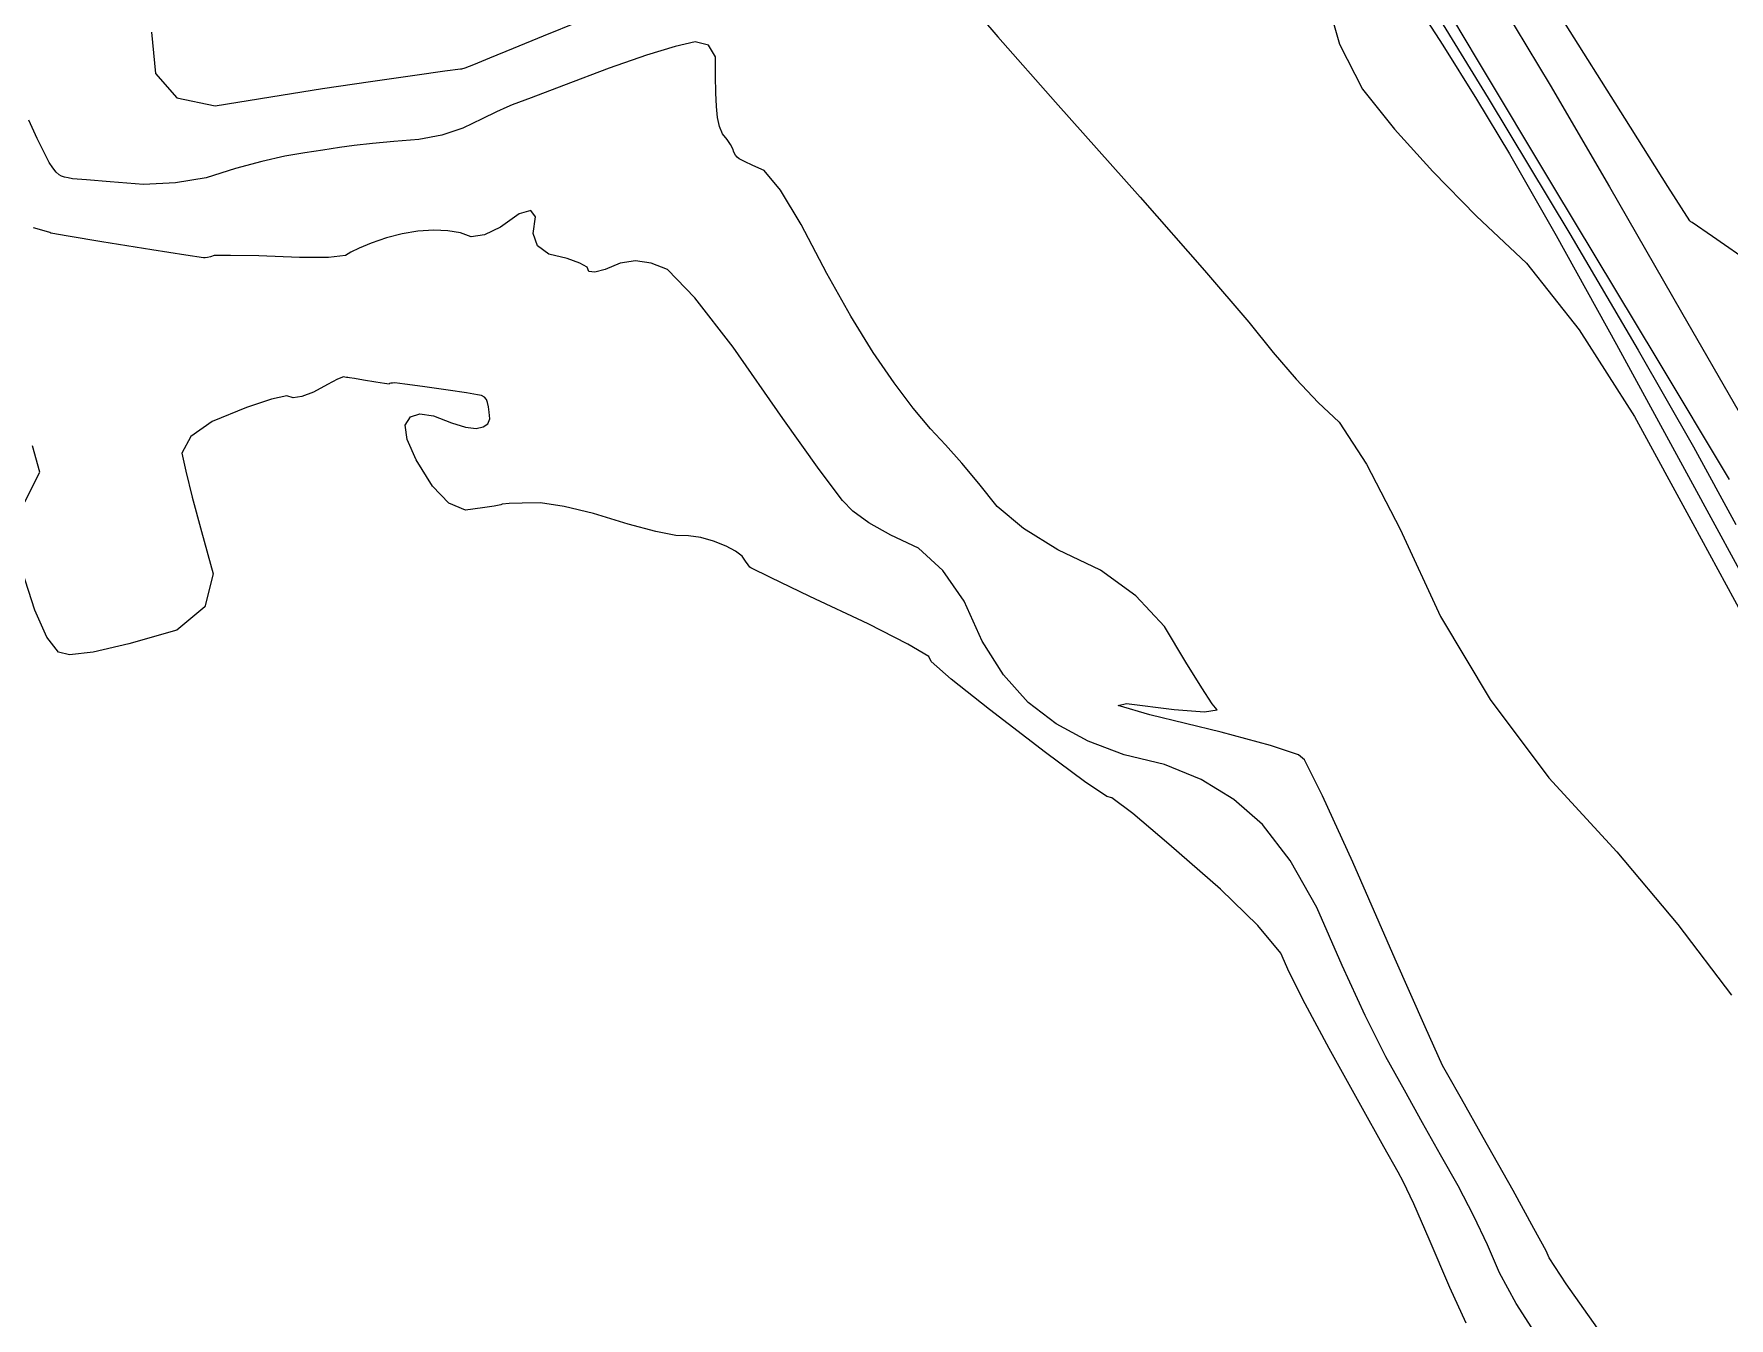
# Model space of a CAD drawing. Header units: inches. Extents: x 1337389 to 1347141, y 407035 to 414577.
# Drawn here: x 1344945 to 1345446, y 411760 to 412140 of the extents above; entities that cross this region are included whole.
import ezdxf

# ---------------------------------------------------------------- set-up
doc = ezdxf.new("R2010")
doc.units = ezdxf.units.IN
doc.header["$MEASUREMENT"] = 0
doc.layers.add('Topo', color=7, linetype='Continuous', lineweight=15, true_color=0x459900)

msp = doc.modelspace()

# ---------------------------------------------------------------- linework, layer by layer
at = {"layer": 'Topo'}
for points, elevation in [([(1345329.4101, 412189.8192), (1345330.9881, 412187.9909), (1345332.599, 412186.6779), (1345333.7589, 412185.6749), (1345334.4671, 412184.9802), (1345334.7231, 412184.5943), (1345334.9419, 412184.2549), (1345335.125, 412183.9651), (1345335.2698, 412183.7229), (1345337.032, 412181.051), (1345340.4109, 412175.9502), (1345345.408, 412168.42), (1345356.7891, 412150.023), (1345374.5549, 412120.7589), (1345398.7059, 412080.6281), (1345418.97, 412046.2351), (1345435.3469, 412017.5799), (1345447.8369, 411994.6631)], 885), ([(1345323.5981, 412185.8549), (1345323.6899, 412185.6523), (1345323.859, 412185.183), (1345323.9411, 412184.732), (1345323.934, 412184.3), (1345323.838, 412183.887), (1345324.237, 412178.2639), (1345325.129, 412167.4312), (1345326.5138, 412151.389), (1345330.609, 412136.7333), (1345337.4149, 412123.4641), (1345346.9299, 412111.5811), (1345358.1891, 412099.0441), (1345371.191, 412085.8511), (1345385.9369, 412072.0029), (1345401.5081, 412052.237), (1345417.9059, 412026.5541), (1345435.1301, 411994.9521), (1345454.827, 411958.589)], 875), ([(1345326.909, 412187.5391), (1345327.499, 412187.0288), (1345328.973, 412185.5819), (1345329.507, 412184.7771), (1345329.887, 412184.2011), (1345330.1131, 412183.852), (1345330.1849, 412183.7321), (1345333.6981, 412178.4302), (1345340.652, 412167.9459), (1345351.046, 412152.2809), (1345361.2191, 412136.448), (1345371.171, 412120.4461), (1345380.9018, 412104.277), (1345394.6901, 412080.102), (1345412.535, 412047.9211), (1345434.4379, 412007.7339), (1345454.785, 411970.2461), (1345473.577, 411935.4559), (1345490.8139, 411903.363), (1345509.7049, 411869.547), (1345530.2489, 411834.0069), (1345552.4471, 411796.743), (1345569.8839, 411766.9539), (1345582.561, 411744.6389)], 880), ([(1345445.9242, 412007.9241), (1345424.533, 412043.6468), (1345393.985, 412094.4081), (1345371.4131, 412132.0941), (1345356.818, 412156.707)], 890), ([(1345220.494, 412149.4609), (1345229.6431, 412138.907), (1345246.699, 412119.5988), (1345271.659, 412091.537), (1345290.6959, 412069.838), (1345303.8081, 412054.5), (1345310.995, 412045.5249), (1345317.845, 412037.6081), (1345324.3579, 412030.7501), (1345330.5338, 412024.95), (1345338.6189, 412012.4588), (1345348.6137, 411993.277), (1345360.519, 411967.4028), (1345375.163, 411942.8578), (1345392.546, 411919.642), (1345412.6687, 411897.754), (1345430.6839, 411876.3151), (1345446.593, 411855.3251)], 870), ([(1344979.3542, 412140.316), (1344980.5382, 412128.1131), (1344986.8091, 412120.8621), (1344998.1661, 412118.561), (1345014.6098, 412121.21), (1345029.9289, 412123.5949), (1345044.1239, 412125.7162), (1345057.195, 412127.5729), (1345066.0401, 412128.8202), (1345070.66, 412129.4581), (1345071.0541, 412129.485), (1345071.4188, 412129.537), (1345071.7529, 412129.614), (1345072.0581, 412129.7152), (1345074.5962, 412130.7471), (1345079.3658, 412132.709), (1345086.3701, 412135.601), (1345095.229, 412139.2229), (1345105.943, 412143.5738)], 870), ([(1345379.1701, 412147.5229), (1345392.9101, 412124.5989), (1345410.435, 412094.5658), (1345431.7459, 412057.424), (1345448.8371, 412027.9001)], 895), ([(1345452.904, 412071.5291), (1345440.9821, 412079.8411), (1345434.9189, 412084.037), (1345434.716, 412084.1141), (1345434.527, 412084.217), (1345434.3512, 412084.3459), (1345434.189, 412084.502), (1345427.746, 412094.67), (1345415.0221, 412114.8509), (1345396.0159, 412145.0459)], 900), ([(1345406.9279, 411756.8119), (1345397.673, 411769.991), (1345392.597, 411777.6309), (1345391.699, 411779.732), (1345388.149, 411786.372), (1345381.9471, 411797.5489), (1345373.0932, 411813.2651), (1345366.6728, 411824.6708), (1345362.688, 411831.7669), (1345361.1369, 411834.555), (1345355.9291, 411845.9771), (1345347.0661, 411866.0351), (1345334.5449, 411894.7282), (1345325.6069, 411914.3709), (1345320.2518, 411924.964), (1345318.4781, 411926.5079), (1345310.2689, 411929.242), (1345295.622, 411933.168), (1345274.539, 411938.285), (1345265.206, 411941.104), (1345267.6242, 411941.624), (1345281.7909, 411939.8471), (1345290.7429, 411939.25), (1345294.4799, 411939.8319), (1345293.0029, 411941.5951), (1345289.9059, 411946.287), (1345285.1899, 411953.9082), (1345278.8539, 411964.46), (1345270.4341, 411973.52), (1345259.9292, 411981.0879), (1345247.3401, 411987.1651), (1345237.159, 411993.4639), (1345229.387, 411999.985), (1345224.023, 412006.7281), (1345218.95, 412012.797), (1345214.1661, 412018.1931), (1345209.672, 412022.915), (1345204.608, 412029.04), (1345198.975, 412036.5679), (1345192.7721, 412045.5001), (1345186.1179, 412056.2809), (1345179.0139, 412068.911), (1345171.4581, 412083.3901), (1345165.292, 412093.5451), (1345160.5141, 412099.3748), (1345157.1241, 412100.88), (1345154.6601, 412102.0351), (1345153.1211, 412102.84), (1345152.5061, 412103.2949), (1345151.982, 412103.945), (1345151.5469, 412104.792), (1345151.2011, 412105.8332), (1345150.5313, 412107.0829), (1345149.5361, 412108.541), (1345148.216, 412110.2061), (1345147.2561, 412112.3921), (1345146.656, 412115.0991), (1345146.4151, 412118.326), (1345146.2359, 412122.395), (1345146.1191, 412127.3051), (1345146.0622, 412133.058), (1345144.047, 412136.4379), (1345140.073, 412137.4441), (1345134.1401, 412136.0779), (1345125.676, 412133.4678), (1345114.68, 412129.6161), (1345101.1531, 412124.5201), (1345091.59, 412120.902), (1345085.9898, 412118.7629), (1345084.354, 412118.1011), (1345081.3791, 412116.739), (1345077.067, 412114.6762), (1345071.415, 412111.912), (1345065.1892, 412109.873), (1345058.3859, 412108.5598), (1345051.0081, 412107.972), (1345044.6331, 412107.3729), (1345039.2581, 412106.7629), (1345034.8857, 412106.1421), (1345030.0091, 412105.4119), (1345024.625, 412104.5721), (1345018.7359, 412103.623), (1345011.9129, 412102.086), (1345004.1559, 412099.9599), (1344995.465, 412097.2451), (1344986.387, 412095.683), (1344976.9211, 412095.2731), (1344967.0661, 412096.016), (1344960.0681, 412096.579), (1344955.9271, 412096.9619), (1344954.6409, 412097.167), (1344953.554, 412097.4289), (1344952.666, 412097.7489), (1344951.976, 412098.1259), (1344951.1529, 412098.9219), (1344950.197, 412100.1361), (1344949.1079, 412101.7671), (1344947.5469, 412104.6609), (1344945.512, 412108.816), (1344943.0028, 412114.234)], 865), ([(1345389.266, 411754.1559), (1345382.89, 411764.1481), (1345377.9489, 411773.2499), (1345374.442, 411781.4608), (1345370.368, 411790.0149), (1345365.7269, 411798.9139), (1345360.52, 411808.156), (1345355.223, 411817.5988), (1345349.836, 411827.2419), (1345344.3589, 411837.0851), (1345338.21, 411849.371), (1345331.3889, 411864.1001), (1345323.896, 411881.2709), (1345316.0571, 411895.1941), (1345307.872, 411905.8689), (1345299.3421, 411913.2939), (1345289.6798, 411919.2092), (1345278.8879, 411923.6141), (1345266.965, 411926.5069), (1345256.2739, 411930.5361), (1345246.815, 411935.7008), (1345238.5879, 411942.0011), (1345231.3191, 411950.1359), (1345225.007, 411960.1051), (1345219.6521, 411971.91), (1345213.3571, 411981.0701), (1345206.122, 411987.587), (1345197.9461, 411991.46), (1345191.479, 411995.1098), (1345186.722, 411998.5362), (1345183.6741, 412001.7379), (1345176.767, 412010.8927), (1345165.9998, 412026.001), (1345151.373, 412047.0608), (1345140.0152, 412061.743), (1345131.924, 412070.0441), (1345127.101, 412071.9661), (1345122.4209, 412072.6189), (1345117.8849, 412072.0029), (1345113.494, 412070.1191), (1345110.404, 412069.2781), (1345108.617, 412069.4812), (1345108.1321, 412070.7279), (1345106.0102, 412071.999), (1345102.2531, 412073.2919), (1345096.858, 412074.608), (1345093.4951, 412077.104), (1345092.1631, 412080.7799), (1345092.861, 412085.6369), (1345091.4939, 412087.555), (1345088.0599, 412086.5361), (1345082.56, 412082.578), (1345077.8309, 412080.3182), (1345073.8729, 412079.7567), (1345070.687, 412080.8943), (1345066.9901, 412081.5511), (1345062.783, 412081.7299), (1345058.0659, 412081.4289), (1345053.4121, 412080.6859), (1345048.8211, 412079.5009), (1345044.292, 412077.8721), (1345040.7621, 412076.443), (1345038.2281, 412075.2129), (1345036.6909, 412074.181), (1345031.6532, 412073.6491), (1345023.113, 412073.6149), (1345011.071, 412074.0809), (1345002.6669, 412074.274), (1344997.901, 412074.1941), (1344996.7738, 412073.842), (1344995.8669, 412073.6191), (1344995.18, 412073.5249), (1344994.7148, 412073.56), (1344989.4751, 412074.367), (1344979.463, 412075.946), (1344964.6771, 412078.297), (1344954.7142, 412079.922), (1344949.5759, 412080.8208), (1344949.261, 412080.9929), (1344947.5369, 412081.5331), (1344944.404, 412082.4419)], 860), ([(1345368.107, 411758.3049), (1345363.3001, 411768.868), (1345357.184, 411783.1889), (1345352.5862, 411793.659), (1345349.5071, 411800.2779), (1345347.9471, 411803.047), (1345343.7719, 411810.5268), (1345336.9841, 411822.7161), (1345327.5809, 411839.6148), (1345320.491, 411852.765), (1345315.713, 411862.1649), (1345313.2469, 411867.815), (1345306.507, 411876.018), (1345295.4931, 411886.773), (1345280.205, 411900.081), (1345269.49, 411909.0789), (1345263.35, 411913.7692), (1345261.7841, 411914.1488), (1345255.2189, 411918.63), (1345243.655, 411927.213), (1345227.091, 411939.898), (1345215.8248, 411948.847), (1345209.8571, 411954.0631), (1345209.185, 411955.543), (1345202.9839, 411959.2549), (1345191.2531, 411965.2), (1345173.9919, 411973.3769), (1345162.412, 411978.905), (1345156.5119, 411981.7839), (1345156.2931, 411982.0141), (1345155.7971, 411982.671), (1345155.0239, 411983.7569), (1345153.973, 411985.2699), (1345152.041, 411986.7691), (1345149.2269, 411988.2547), (1345145.5319, 411989.7268), (1345141.8199, 411990.747), (1345138.09, 411991.3141), (1345134.3429, 411991.428), (1345128.4171, 411992.565), (1345120.3132, 411994.7251), (1345110.029, 411997.9072), (1345101.364, 411999.9999), (1345094.3181, 412001.0049), (1345088.8909, 412000.921), (1345085.128, 412000.8), (1345083.028, 412000.6409), (1345082.5911, 412000.4461), (1345080.6382, 412000.0841), (1345077.1679, 411999.555), (1345072.1821, 411998.8578), (1345067.2588, 412000.989), (1345062.4011, 412005.946), (1345057.606, 412013.7289), (1345054.9209, 412019.7438), (1345054.3459, 412023.9889), (1345055.88, 412026.4639), (1345058.6681, 412027.4121), (1345062.7091, 412026.831), (1345068.0021, 412024.7221), (1345072.2209, 412023.4659), (1345075.3658, 412023.064), (1345077.4359, 412023.515), (1345078.7679, 412024.463), (1345079.364, 412025.9071), (1345079.222, 412027.8481), (1345079.01, 412029.4419), (1345078.7299, 412030.6878), (1345078.38, 412031.587), (1345077.769, 412032.2789), (1345076.896, 412032.7631), (1345075.762, 412033.04), (1345072.4841, 412033.5851), (1345067.0641, 412034.399), (1345059.501, 412035.482), (1345054.2323, 412036.1901), (1345051.2571, 412036.525), (1345050.5759, 412036.485), (1345050.069, 412036.417), (1345049.7359, 412036.3209), (1345049.5772, 412036.198), (1345048.2309, 412036.3281), (1345045.6991, 412036.7119), (1345041.9799, 412037.3501), (1345039.3611, 412037.795), (1345037.8419, 412038.0462), (1345037.4221, 412038.104), (1345036.9862, 412038.1669), (1345036.533, 412038.2371), (1345036.0629, 412038.3132), (1345034.348, 412037.601), (1345031.39, 412036.1001), (1345027.187, 412033.8122), (1345023.7869, 412032.484), (1345021.1881, 412032.1169), (1345019.3909, 412032.712), (1345014.811, 412031.747), (1345007.4459, 412029.2231), (1344997.2968, 412025.1402), (1344990.9141, 412020.6519), (1344988.2991, 412015.76), (1344989.45, 412010.4639), (1344991.374, 412002.7451), (1344994.0721, 411992.6041), (1344997.5419, 411980.0401), (1344995.1219, 411970.31), (1344986.8101, 411963.4149), (1344972.608, 411959.3539), (1344962.036, 411956.908), (1344955.0961, 411956.0769), (1344951.787, 411956.8601), (1344948.351, 411961.27), (1344944.7869, 411969.308), (1344941.0972, 411980.9741)], 855), ([(1344941.8712, 412001.3601), (1344946.335, 412010.0789), (1344944.1211, 412017.9209)], 855)]:
    msp.add_lwpolyline(points, dxfattribs=dict(at, elevation=elevation))

doc.saveas('drawing.dxf')
